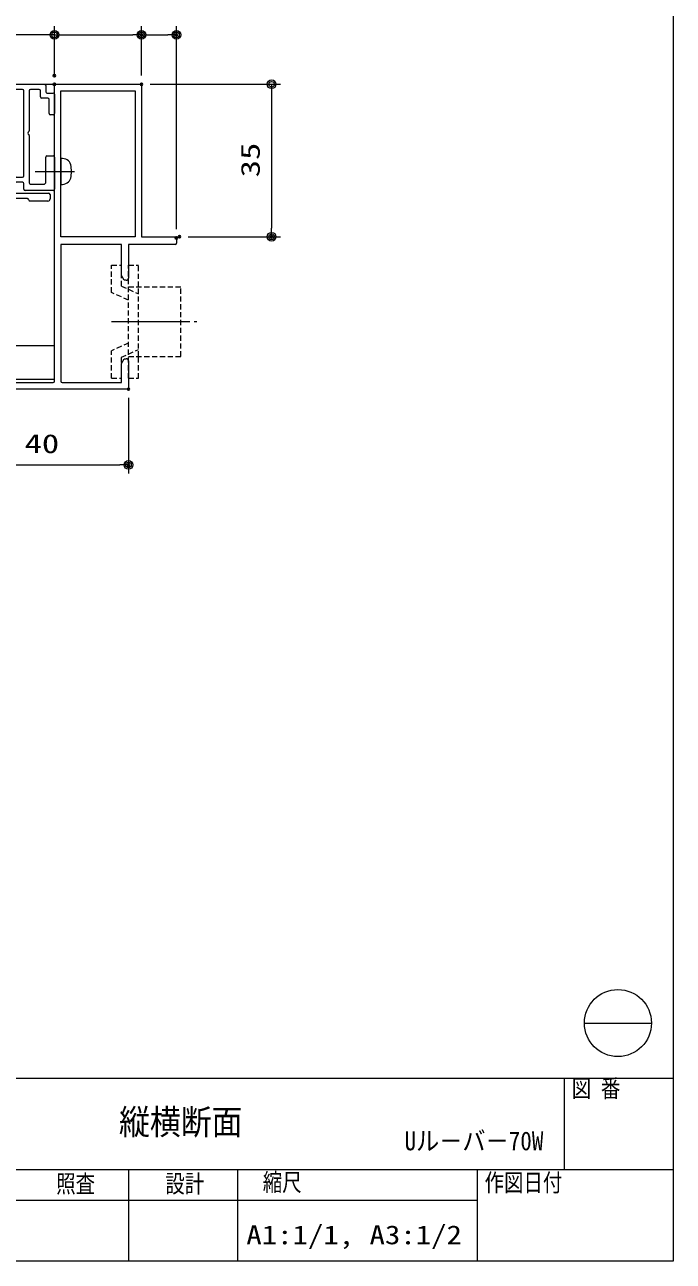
# Model space of a CAD drawing. Units: millimetres on the paper. Extents: x -395 to 395, y -281 to 281.
# Drawn here: x 246.5 to 395.3, y -281 to 2.9 of the extents above; entities that cross this region are included whole.
import ezdxf
from ezdxf.enums import TextEntityAlignment as Align

# ---------------------------------------------------------------- set-up
doc = ezdxf.new("R2010")
doc.units = ezdxf.units.MM
doc.header["$PDMODE"] = 32
doc.header["$PDSIZE"] = 0.5
for name, pattern in [('CHAIN2', [12, 9, -1, 1, -1]), ('DASHED1', [1.8, 1.2, -0.6]), ('LONG_DOUBLE_CHAIN', [21.8, 18, -1, 0.6, -0.6, 0.6, -1])]:
    doc.linetypes.add(name, pattern=pattern)
for name, color, linetype, lineweight in [('0-0__0-6_TITLE_WAKU', 7, 'Continuous', 9), ('0-2_USERZ', 3, 'Continuous', 9), ('0-3_F-1', 7, 'Continuous', 9), ('0-6_0', 7, 'Continuous', 9), ('0-B_SHAPE', 7, 'Continuous', 9), ('0-C_SUNPOU', 3, 'Continuous', 9), ('0-E_KATAZAI', 7, 'Continuous', 9)]:
    doc.layers.add(name, color=color, linetype=linetype, lineweight=lineweight)
for name, color, linetype in [('0-1__0-3_TITLE', 7, 'Continuous'), ('0-7_DEFPOINTS', 1, 'Continuous'), ('0-D_YKK_H1901', 7, 'Continuous')]:
    doc.layers.add(name, color=color, linetype=linetype)
doc.styles.add('ＭＳ ゴシック', font='')
doc.styles.get('ＭＳ ゴシック').set_extended_font_data('MS Gothic')

# ---------------------------------------------------------------- blocks, each defined once
blk = doc.blocks.new('図枠')
at = {"layer": '0-0__0-6_TITLE_WAKU'}
for p, q in [((790.6, 42), (549.892, 42)), ((765.596, 42), (765.596, 21)), ((790.6, 21), (615.589, 21)), ((665.589, 21), (665.589, 0)), ((690.589, 21), (690.589, 0)), ((745.593, 21), (745.593, 0)), ((615.589, 14), (745.593, 14))]:
    blk.add_line(p, q, dxfattribs=at)
at = {"layer": '0-3_F-1'}
blk.add_line((770.2, 54.7), (785.6, 54.7), dxfattribs=at)
blk.add_lwpolyline([(790.6, 0), (0, 0), (0, 562), (790.6, 562)], close=True, dxfattribs=at)
blk.add_circle((777.9, 54.7), 7.7, dxfattribs=at)
at = {"layer": '0-0__0-6_TITLE_WAKU', "style": 'ＭＳ ゴシック', "width": 0.8}
for s, p in [('図 番', (767.3, 36.428)), ('照査', (648.974, 14.539)), ('設計 ', (674.02, 14.539)), ('縮尺', (696.386, 14.875)), ('作図日付', (747.291, 14.786))]:
    blk.add_text(s, height=4.091, dxfattribs=at).set_placement(p, align=Align.BOTTOM_LEFT)
blk = doc.blocks.new('S-HANE_AT')
at = {"layer": '0-B_SHAPE'}
for p, q in [((-10, 69.1), (-10, 69.7)), ((-9.7, 70), (-2.3, 70)), ((-7.3, 68.8), (-9.7, 68.8)), ((-7, 49), (-7, 68.5)), ((-5.8, 68.5), (-5.8, 59.348)), ((-3.5, 68.8), (-5.5, 68.8)), ((-3.2, 67.1), (-3.2, 68.5)), ((-2, 69.7), (-2, 68.3)), ((-1.5, 66.8), (-2.9, 66.8)), ((-1.7, 68), (-0.3, 68)), ((-1.2, 63.3), (-1.2, 66.5)), ((0, 67.7), (0, 63.3)), ((-0.3, 63), (-0.9, 63)), ((-5.888, 59.136), (-6.012, 59.012)), ((-6.012, 58.588), (-5.888, 58.464)), ((-5.8, 58.251), (-5.8, 47.4)), ((-2, 47.4), (-2, 53.3)), ((-1.7, 53.6), (-0.3, 53.6)), ((0, 53.3), (0, 45.9)), ((-9, 47.8), (-9, 48.4)), ((-8.7, 48.7), (-7.3, 48.7)), ((-7.3, 47.5), (-8.7, 47.5)), ((-7, 45.9), (-7, 47.2)), ((-0.3, 45.6), (-6.7, 45.6)), ((-5.5, 47.1), (-2.3, 47.1))]:
    blk.add_line(p, q, dxfattribs=at)
for centre, start, end in [((-9.7, 69.7), 90, 180), ((-9.7, 69.1), 180, 270), ((-7.3, 68.5), 0, 90), ((-5.5, 68.5), 90, 180), ((-3.5, 68.5), 0, 90), ((-2.3, 69.7), 0, 90), ((-1.7, 68.3), 180, 270), ((-2.9, 67.1), 180, 270), ((-1.5, 66.5), 0, 90), ((-0.3, 67.7), 0, 90), ((-0.9, 63.3), 180, 270), ((-0.3, 63.3), 270, 0), ((-5.8, 58.8), 135, 225), ((-6.1, 59.348), 315, 0), ((-6.1, 58.251), 0, 45), ((-1.7, 53.3), 90, 180), ((-0.3, 53.3), 0, 90), ((-8.7, 48.4), 90, 180), ((-7.3, 49), 270, 0), ((-8.7, 47.8), 180, 270), ((-7.3, 47.2), 0, 90), ((-6.7, 45.9), 180, 270), ((-5.5, 47.4), 180, 270), ((-2.3, 47.4), 270, 0), ((-0.3, 45.9), 270, 0)]:
    blk.add_arc(centre, 0.3, start, end, dxfattribs=at)
blk = doc.blocks.new('K-12688')
at = {"layer": '0-6_0', "color": 4, "linetype": 'DASHED1'}
for p, q in [((-6.721, 3.9), (-13, 3.9)), ((-13, 3.9), (-13, 1.6)), ((-4.903, 0), (-6.721, 3.9)), ((4.903, 0), (6.721, 3.9)), ((13.003, 3.9), (6.721, 3.9)), ((13.003, 3.9), (13.003, 1.6)), ((-8.187, 1.6), (-13, 1.6)), ((13, 0), (-13, 0)), ((-13, 0), (-13, -2.3)), ((-8.187, 1.6), (-7.44, 0)), ((-8, 0), (-8, -12)), ((-7.44, 0), (-6.368, -2.3)), ((7.44, 0), (6.368, -2.3)), ((8.186, 1.6), (7.44, 0)), ((8, 0), (8, -12)), ((13.003, 1.6), (8.186, 1.6)), ((13, 0), (13, -2.3)), ((-8, -2.3), (-13, -2.3)), ((8, -2.3), (-8, -2.3)), ((13, -2.3), (8, -2.3)), ((8, -12), (-8, -12))]:
    blk.add_line(p, q, dxfattribs=at)
at = {"layer": '0-6_0', "color": 4, "linetype": 'LONG_DOUBLE_CHAIN'}
blk.add_line((0, 3.9), (0, -15.96), dxfattribs=at)
blk = doc.blocks.new('TWAKU_W')
at = {"layer": '0-2_USERZ', "color": 7}
blk.add_line((42.004, 33.2), (42.004, 26.2), dxfattribs=at)
at = {"layer": '0-6_0'}
for p, q in [((25, 1.8), (25, 70)), ((25, 70), (45.004, 70)), ((26.5, 35), (26.5, 68.5)), ((26.5, 68.5), (43.504, 68.5)), ((43.504, 68.5), (43.504, 35)), ((45.004, 70), (45.004, 35)), ((43.504, 35), (26.5, 35)), ((45.004, 35), (52.704, 35)), ((53.004, 34.7), (53.004, 33.5)), ((40.404, 33.2), (26.5, 33.2)), ((26.5, 33.2), (26.5, 1.8)), ((52.704, 33.2), (42.004, 33.2)), ((42.004, 33.2), (42.004, 25.5)), ((7, 8), (2, 8)), ((3.5, 6.8), (3.5, 1.8)), ((7, 6.8), (3.5, 6.8)), ((7, 6.8), (7, 8)), ((42.004, 6.5), (42.004, 0)), ((3.8, 1.5), (24.7, 1.5)), ((26.8, 1.5), (40.404, 1.5))]:
    blk.add_line(p, q, dxfattribs=at)
for points in [[(41.504, 25), (41.034, 25), (40.404, 26.091), (40.404, 33.2)], [(42.004, 0), (2, 0), (2, 8)], [(40.404, 1.5), (40.404, 5.909), (41.034, 7), (41.504, 7)]]:
    blk.add_lwpolyline(points, dxfattribs=at)
for centre, radius, start, end in [((52.704, 34.7), 0.3, 360, 90), ((52.704, 33.5), 0.3, 270, 0), ((41.504, 25.5), 0.5, 270, 0), ((41.504, 6.5), 0.5, 0, 90), ((3.8, 1.8), 0.3, 180, 270), ((24.7, 1.8), 0.3, 270, 0), ((26.8, 1.8), 0.3, 180, 270)]:
    blk.add_arc(centre, radius, start, end, dxfattribs=at)
blk = doc.blocks.new('DOT1')
at = {"layer": '0-6_0'}
blk.add_line((0, 0), (-1, 0), dxfattribs=at)
for radius in [0.5, 0.325]:
    blk.add_circle((0, 0), radius, dxfattribs=at)
blk = doc.blocks.new('A$C20B80DCD')
at = {"layer": '0-6_0', "color": 4}
blk.add_line((0, 3), (0, -3), dxfattribs=at)
at = {"layer": '0-6_0', "color": 1, "linetype": 'CHAIN2'}
blk.add_line((-5.897, 0), (3.4, 0), dxfattribs=at)
at = {"layer": '0-6_0', "color": 4}
for centre, radius, start, end in [((0, 0), 3, 60.84034, 90), ((0.682, 1.223), 1.6, 11.01271, 60.84034), ((-5.6, 0), 8, 348.98729, 11.01271), ((0, 0), 3, 270, 299.15966), ((0.682, -1.223), 1.6, 299.15966, 348.98729)]:
    blk.add_arc(centre, radius, start, end, dxfattribs=at)

msp = doc.modelspace()

# ---------------------------------------------------------------- linework, layer by layer
at = {"layer": '0-2_USERZ'}
for p, q in [((251.263, 0.594), (232.26, 0.594)), ((253.263, -8.76), (253.263, 2.594)), ((253.263, -6.76), (253.263, 2.594)), ((255.263, 0.594), (271.267, 0.594)), ((273.267, -8.76), (273.267, 2.594)), ((273.267, -8.76), (273.267, 2.594)), ((275.267, 0.594), (279.267, 0.594)), ((281.267, -44.06), (281.267, 2.594)), ((-3.739, -10.76), (253.263, -10.76)), ((275.267, -10.76), (305.122, -10.76)), ((303.122, -12.76), (303.122, -43.76)), ((283.967, -45.76), (305.122, -45.76)), ((-3.739, -70.76), (253.263, -70.76)), ((231.763, -78.46), (253.263, -78.46))]:
    msp.add_line(p, q, dxfattribs=at)
at = {"layer": '0-7_DEFPOINTS'}
for p in [(273.267, 0.594), (281.267, 0.594), (253.263, -8.76), (253.263, -10.76), (273.267, -10.76), (281.267, -46.06), (281.967, -45.76), (303.122, -45.76), (270.267, -80.76), (270.267, -98.158)]:
    msp.add_point(p, dxfattribs=at)
at = {"layer": '0-B_SHAPE'}
for p, q in [((233.457, -35.76), (251.963, -35.76)), ((252.263, -36.06), (252.263, -37.06)), ((247.063, -36.96), (234.237, -36.96)), ((251.763, -37.56), (247.663, -37.56))]:
    msp.add_line(p, q, dxfattribs=at)
for centre, radius, start, end in [((251.963, -36.06), 0.3, 0, 90), ((247.063, -37.26), 0.3, 0, 90), ((247.663, -37.26), 0.3, 180, 270), ((251.763, -37.06), 0.5, 270, 0)]:
    msp.add_arc(centre, radius, start, end, dxfattribs=at)
at = {"layer": '0-C_SUNPOU'}
for p, q in [((270.267, -82.76), (270.267, -100.158)), ((232.263, -98.158), (268.267, -98.158))]:
    msp.add_line(p, q, dxfattribs=at)

# ---------------------------------------------------------------- block references
at = {"layer": '0-2_USERZ'}
for name, p in [('図枠', (-395.3, -281)), ('TWAKU_W', (228.263, -80.76)), ('A$C20B80DCD', (254.763, -30.76))]:
    msp.add_blockref(name, p, dxfattribs=at)
at = {"layer": '0-2_USERZ', "xscale": 2, "yscale": 2}
for p in [(253.263, 0.594), (273.267, 0.594), (281.267, 0.594)]:
    msp.add_blockref('DOT1', p, dxfattribs=at)
for p, rotation in [((253.263, 0.594), 180), ((273.267, 0.594), 180), ((303.122, -10.76), 90), ((303.122, -45.76), 270)]:
    msp.add_blockref('DOT1', p, dxfattribs=dict(at, rotation=rotation))
at = {"layer": '0-C_SUNPOU', "xscale": 2, "yscale": 2}
msp.add_blockref('DOT1', (270.267, -98.158), dxfattribs=at)
at = {"layer": '0-D_YKK_H1901', "xscale": -1, "rotation": 90}
msp.add_blockref('K-12688', (270.266, -65.26), dxfattribs=at)
at = {"layer": '0-E_KATAZAI'}
msp.add_blockref('S-HANE_AT', (253.263, -80.76), dxfattribs=at)

# ---------------------------------------------------------------- texts
at = {"layer": '0-1__0-3_TITLE', "style": 'ＭＳ ゴシック'}
for s, height, width, p in [('縦横断面', 5.773, 0.9, (268.09, -253.63)), ('Uル－バ－70W', 4.33, 0.9, (333.624, -256.826)), ('A1:1/1, A3:1/2', 4.33, 1.2, (297.312, -278.396))]:
    msp.add_text(s, height=height, dxfattribs=dict(at, width=width)).set_placement(p, align=Align.BOTTOM_LEFT)
at = {"layer": '0-2_USERZ', "style": 'ＭＳ ゴシック', "width": 1.35}
msp.add_text('35', height=4.333, rotation=90, dxfattribs=at).set_placement((301.704, -32.118), align=Align.BOTTOM_LEFT)
at = {"layer": '0-C_SUNPOU', "style": 'ＭＳ ゴシック', "width": 1.35}
msp.add_text('40', height=4.333, dxfattribs=at).set_placement((246.407, -96.741), align=Align.BOTTOM_LEFT)

doc.saveas('drawing.dxf')
